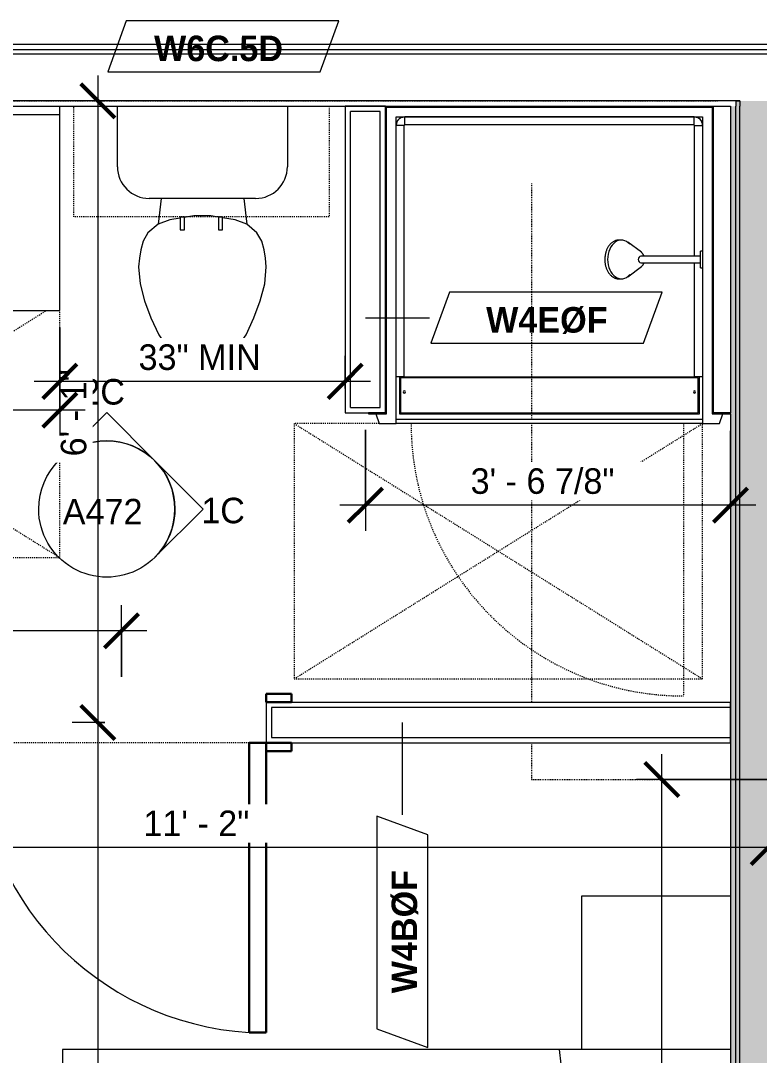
# Model space of a CAD drawing. Header units: inches. Extents: x -4010 to -1814, y 9846 to 12241.
# Drawn here: x -2601 to -2514.2, y 11529.2 to 11650.7 of the extents above; entities that cross this region are included whole.
import ezdxf

# ---------------------------------------------------------------- set-up
doc = ezdxf.new("R2010")
doc.units = ezdxf.units.IN
doc.header["$MEASUREMENT"] = 0
doc.linetypes.add('Dash', pattern=[0.25, 0.125, -0.125])
doc.linetypes.add('Dash 3_32_', pattern=[0.1875, 0.09375, -0.09375])
for name, color, linetype, lineweight in [('0-1', 7, 'Continuous', 5), ('A-ANNO-DIMS', 211, 'Continuous', 9), ('A-ANNO-DIMS-32', 211, 'Continuous', 9), ('A-DETL-1', 90, 'Dash 3_32_', 18), ('A-DOOR-3', 31, 'Continuous', 9), ('A-DOOR-4', 31, 'Continuous', 30), ('A-DOOR-FRAM-3', 31, 'Continuous', 30), ('A-GENM', 5, 'Continuous', 9), ('A-GENM-HDLN', 13, 'Dash', 9), ('A-WALL', 113, 'Continuous', 18), ('A-WALL-2', 250, 'Continuous', 18), ('A-WALL-3', 113, 'Continuous', 9), ('A-WALL-IDEN', 211, 'Continuous', 9), ('G-ANNO-SYMB-3', 111, 'Continuous', 9), ('I-FURN', 30, 'Continuous', 9), ('I-FURN-HDLN', 30, 'Dash', 9), ('I-WALL-1', 21, 'Continuous', 18), ('I-WALL-2', 241, 'Continuous', 5), ('I-WALL-3', 7, 'Continuous', 9), ('I-WALL-4', 2, 'Continuous', 9), ('P-SANR-FIXT', 6, 'Continuous', 9), ('P-SANR-FIXT-HDLN', 131, 'Dash', 9), ('Q-CASE', 31, 'Continuous', 9), ('Q-CASE-1', 31, 'Dash', 9)]:
    doc.layers.add(name, color=color, linetype=linetype, lineweight=lineweight)
doc.styles.add('Century Gothic', font='ufonts.com_century-gothic.ttf', dxfattribs={"height": 3})
doc.styles.add('Century Gothic_B_1', font='GOTHICB.TTF', dxfattribs={"height": 3})
doc.dimstyles.new('OD_1__HACK_2', dxfattribs={"dimscale": 12, "dimtxt": 3.132505, "dimasz": 0.333333, "dimexe": 0.25, "dimexo": 0.166667, "dimgap": 0.041667, "dimtad": 1, "dimdec": 4, "dimrnd": 0.0625, "dimzin": 3, "dimdsep": 46, "dimlunit": 4, "dimtxsty": 'Century Gothic', "dimblk1": 'OBLIQUE', "dimblk2": 'OBLIQUE', "dimsah": 1, "dimcen": 0.09, "dimdle": 0.25, "dimazin": 0, "dimtfac": 1, "dimtdec": 4, "dimtix": 1, "dimtmove": 0, "dimatfit": 3, "dimfxl": 1, "dimtvp": 1, "dimtfill": 1, "dimfrac": 2, "dimtolj": 1, "dimtzin": 0, "dimarcsym": 2})
doc.dimstyles.new('OD_1__HACK_2_1', dxfattribs={"dimscale": 12, "dimtxt": 3.132505, "dimasz": 0.333333, "dimexe": 0.25, "dimexo": 0.166667, "dimgap": 0.041667, "dimtad": 1, "dimdec": 4, "dimrnd": 0.0625, "dimzin": 3, "dimdsep": 46, "dimlunit": 4, "dimtxsty": 'Century Gothic', "dimblk1": 'OBLIQUE', "dimblk2": 'OBLIQUE', "dimsah": 1, "dimcen": 0.09, "dimdle": 0.25, "dimazin": 0, "dimtfac": 1, "dimtdec": 4, "dimtix": 1, "dimtmove": 0, "dimatfit": 3, "dimfxl": 1, "dimtvp": 1, "dimtfill": 1, "dimfrac": 2, "dimtolj": 1, "dimtzin": 0, "dimarcsym": 2})

# ---------------------------------------------------------------- blocks, each defined once
blk = doc.blocks.new('CTR - 1st Phase - Common Walls_rvt-1-UNIT PLANS - 2ND _ 3RD FLOOR')
at = {"layer": 'I-WALL-1'}
blk.add_hatch(color=256, dxfattribs=at).paths.add_polyline_path([(-2516.94, 11255.64), (-2516.94, 11640.61), (-2517.56, 11640.61), (-2517.56, 11255.64)], flags=0)
at = {"layer": 'I-WALL-2'}
for points in [[(-2516.94, 11255.64), (-2516.44, 11255.64), (-2516.44, 11641.24), (-2516.94, 11641.24), (-2516.94, 11268)], [(-2510.94, 11255.64), (-2510.94, 11641.24), (-2516.44, 11641.24), (-2516.44, 11255.64)]]:
    blk.add_hatch(color=256, dxfattribs=at).paths.add_polyline_path(points, flags=0)
at = {"layer": 'A-WALL-2'}
for p, q in [((-2510.43, 11647.24), (-2644.75, 11647.24)), ((-2509.93, 11646.74), (-2644.75, 11646.74)), ((-2516.94, 11641.24), (-2644.75, 11641.24)), ((-2516.44, 11641.24), (-2516.94, 11641.24)), ((-2516.94, 11641.24), (-2516.44, 11641.24)), ((-2516.94, 11641.24), (-2516.94, 11640.61)), ((-2516.44, 11641.24), (-2516.44, 11640.61)), ((-2516.94, 11255.64), (-2516.94, 11640.61)), ((-2516.44, 11255.64), (-2516.44, 11640.61))]:
    blk.add_line(p, q, dxfattribs=at)
at = {"layer": 'I-WALL-3'}
for p, q in [((-2511.06, 11647.86), (-2644.75, 11647.86)), ((-2596.37, 11640.61), (-2558.09, 11640.61)), ((-2519.59, 11640.61), (-2517.56, 11640.61)), ((-2517.56, 11640.61), (-2517.56, 11604.62)), ((-2517.56, 11604.49), (-2517.56, 11255.64))]:
    blk.add_line(p, q, dxfattribs=at)
blk = doc.blocks.new('SWING - SINGLE - FLUSH - 2-10 x 6-8 - PRIVACY-3199405-UNIT PLANS - 2ND _ 3RD FLOOR')
at = {"layer": 'A-DOOR-3'}
blk.add_arc((17, -2.37), 34.07, 180, 266.6343, dxfattribs=at)
at = {"layer": 'A-DOOR-4'}
for p, q in [((15, -2.37), (15, -36.38)), ((17, -2.37), (15, -2.37)), ((17, -2.37), (17, -36.38)), ((17, -36.38), (15, -36.38))]:
    blk.add_line(p, q, dxfattribs=at)
at = {"layer": 'A-DOOR-FRAM-3'}
for p, q in [((-20, 2.38), (-20, 3.38)), ((-20, 3.38), (-17, 3.38)), ((-17, 3.38), (-17, 2.38)), ((17, 2.38), (17, 3.38)), ((17, 3.38), (20, 3.38)), ((20, 3.38), (20, 2.38)), ((-17, 2.38), (-20, 2.38)), ((20, 2.38), (17, 2.38)), ((-20, -2.37), (-17, -2.37)), ((-20, -3.37), (-20, -2.37)), ((-17, -2.37), (-17, -3.37)), ((17, -2.37), (20, -2.37)), ((17, -3.37), (17, -2.37)), ((20, -2.37), (20, -3.37)), ((-17, -3.37), (-20, -3.37)), ((20, -3.37), (17, -3.37))]:
    blk.add_line(p, q, dxfattribs=at)
blk = doc.blocks.new('Bed-Standard - Queen 60_ x 79_-1242961-UNIT PLANS - 2ND _ 3RD FLOOR')
at = {"layer": 'I-FURN'}
for p, q in [((-19.31, 37.2), (-19.31, -41.3)), ((40.69, -41.3), (40.69, 37.2)), ((-16.31, 35.7), (-16.31, 23.7)), ((-16.31, 35.7), (37.69, 35.7)), ((37.69, 35.7), (37.69, 23.7)), ((40.69, 23.7), (-19.31, 17.13)), ((-16.31, 23.7), (37.69, 23.7)), ((-19.31, -41.3), (40.69, -41.3))]:
    blk.add_line(p, q, dxfattribs=at)
at = {"layer": 'I-FURN-HDLN'}
for p, q in [((58.69, -77.3), (58.69, 37.2)), ((64.69, -68.86), (64.69, 13.39)), ((-55.31, -17.36), (-55.31, -51.36)), ((64.69, -77.3), (64.69, -75.61)), ((-55.31, -77.3), (-7.94, -77.3)), ((-5.44, -77.3), (55.06, -77.3)), ((57.56, -77.3), (58.94, -77.3)), ((63.69, -77.3), (64.69, -77.3))]:
    blk.add_line(p, q, dxfattribs=at)
blk = doc.blocks.new('Toilet-Domestic-3D - Toilet-Domestic-3D-V45-UNIT PLANS - 2ND _ 3RD FLOOR')
at = {"layer": 'P-SANR-FIXT'}
for p, q in [((-9.98, 11.75), (-9.98, 18.85)), ((9.98, 18.85), (9.98, 11.75)), ((6.25, 8.02), (-6.25, 8.02)), ((-4.86, 8.02), (-5.21, 5)), ((4.86, 8.02), (5.21, 5)), ((-5.21, 5), (-6.4, 4)), ((-3.84, 5.5), (-5.21, 5)), ((-2.61, 5.72), (-3.84, 5.5)), ((-1, 6), (-2.13, 5.8)), ((1, 6), (-1, 6)), ((1.89, 5.84), (1, 6)), ((3.84, 5.5), (2.37, 5.76)), ((5.21, 5), (3.84, 5.5)), ((6.4, 4), (5.21, 5)), ((-6.4, 4), (-6.97, 3)), ((6.97, 3), (6.4, 4)), ((-6.97, 3), (-7.24, 2)), ((7.24, 2), (6.97, 3)), ((-7.24, 2), (-7.41, 1)), ((7.41, 1), (7.24, 2)), ((-7.41, 1), (-7.5, 0)), ((-7.5, 0), (-7.33, -1.99)), ((7.33, -1.99), (7.5, 0)), ((7.5, 0), (7.41, 1)), ((-7.33, -1.99), (-6.79, -4)), ((6.79, -4), (7.33, -1.99)), ((-6.79, -4), (-6.06, -6)), ((6.06, -6), (6.79, -4)), ((-6.06, -6), (-5.13, -8)), ((5.13, -8), (6.06, -6)), ((-5.13, -8), (-3.74, -10)), ((3.74, -10), (5.13, -8)), ((-3.74, -10), (-2.74, -11)), ((2.74, -11), (3.74, -10)), ((-2.74, -11), (-1.87, -11.5)), ((-1.87, -11.5), (-0.5, -12)), ((-0.5, -12), (0.5, -12)), ((0.5, -12), (1.87, -11.5)), ((1.87, -11.5), (2.74, -11))]:
    blk.add_line(p, q, dxfattribs=at)
for centre, start, end in [((-6.25, 11.75), 180, 270), ((6.25, 11.75), 270, 360)]:
    blk.add_arc(centre, 3.73, start, end, dxfattribs=at)
blk = doc.blocks.new('Bath Vanity - Bath Vanity 48_-3150017-UNIT PLANS - 2ND _ 3RD FLOOR')
at = {"layer": 'Q-CASE'}
for p, q in [((24.74, 24), (-23.26, 24)), ((-23.26, 24), (-23.26, 1)), ((24.74, 1), (24.74, 24))]:
    blk.add_line(p, q, dxfattribs=at)
blk = doc.blocks.new('ADA Clearances - 30_x48_-3255449-UNIT PLANS - 2ND _ 3RD FLOOR')
at = {"layer": 'A-GENM-HDLN'}
for p, q in [((15, -24), (-15, 24)), ((-15, -24), (15, 24)), ((15, 24), (-15, 24)), ((15, -24), (15, 24)), ((-15, -14), (-15, -24)), ((-15, -24), (15, -24))]:
    blk.add_line(p, q, dxfattribs=at)
blk = doc.blocks.new('ADA Clearances - 30_x48_-V37-UNIT PLANS - 2ND _ 3RD FLOOR')
at = {"layer": 'A-GENM-HDLN'}
for p, q in [((-14, -22.41), (15, 24)), ((15, 24), (-14, 24)), ((15, -24), (15, 24)), ((15, -24), (-14, 22.41)), ((-14, -24), (-8, -24)), ((-5, -24), (15, -24))]:
    blk.add_line(p, q, dxfattribs=at)
blk = doc.blocks.new('BATHROOM MIRROR - BATHROOM MIRROR 48_-3123886-UNIT PLANS - 2ND _ 3RD FLOOR')
at = {"layer": 'Q-CASE'}
for p, q in [((-23.26, -23), (24.74, -23)), ((-23.26, -23), (-23.26, -24)), ((24.74, -24), (24.74, -23)), ((24.74, -24), (-23.26, -24))]:
    blk.add_line(p, q, dxfattribs=at)
blk = doc.blocks.new('300 Series Wall Hung Cabinet_326 - 30_-2909953-UNIT PLANS - 2ND _ 3RD FLOOR')
at = {"layer": 'Q-CASE'}
for p, q in [((-2.01, 14.69), (-2.5, 14.69)), ((-2.5, 14.69), (-2.5, 13.19)), ((-2.01, 13.19), (-2.01, 14.69)), ((2.49, 14.69), (2, 14.69)), ((2, 14.69), (2, 13.19)), ((2.49, 13.19), (2.49, 14.69)), ((-2.01, 13.19), (-2.5, 13.19)), ((2.49, 13.19), (2, 13.19))]:
    blk.add_line(p, q, dxfattribs=at)
at = {"layer": 'Q-CASE-1'}
for p, q in [((-15, 0.19), (-15, 13.19)), ((-15, 13.19), (15, 13.19)), ((15, 13.19), (15, 0.19)), ((15, 0.19), (-15, 0.19))]:
    blk.add_line(p, q, dxfattribs=at)
blk = doc.blocks.new('4LBS24238A75FTB_V2 - 4LBS24238A75FTB_V2-3746186-UNIT PLANS - 2ND _ 3RD FLOOR')
at = {"layer": 'P-SANR-FIXT'}
for p, q in [((0, -0.5), (38.5, -0.5)), ((0, -36.5), (0, -0.5)), ((0.12, -36.62), (0.12, -0.63)), ((0.12, -0.63), (38.38, -0.63)), ((38.38, -0.63), (38.38, -36.62)), ((38.5, -0.5), (38.5, -36.5)), ((1.25, -37.75), (1.25, -1.75)), ((1.25, -1.75), (37.25, -1.75)), ((1.42, -2.2), (1.4, -2.23)), ((1.58, -2.01), (1.51, -2.08)), ((1.73, -1.9), (1.7, -1.92)), ((2.01, -1.78), (1.93, -1.8)), ((2.25, -1.77), (2.25, -1.75)), ((36.25, -1.77), (2.25, -1.77)), ((36.25, -1.77), (36.25, -1.75)), ((36.57, -1.8), (36.49, -1.78)), ((36.8, -1.92), (36.77, -1.9)), ((36.99, -2.08), (36.92, -2.01)), ((37.1, -2.23), (37.08, -2.2)), ((37.25, -1.75), (37.25, -17.52)), ((1.3, -2.43), (1.28, -2.51)), ((2.2, -32.27), (2.2, -2.75)), ((36.25, -2.7), (2.25, -2.7)), ((36.3, -18.11), (36.3, -2.75)), ((37.22, -2.51), (37.2, -2.43)), ((36.3, -32.27), (36.3, -18.89)), ((37.25, -19.48), (37.25, -37.75)), ((1.62, -32.27), (1.62, -36.62)), ((36.75, -32.38), (1.75, -32.38)), ((1.75, -32.38), (1.75, -36.5)), ((2.2, -32.27), (36.3, -32.27)), ((36.75, -36.5), (36.75, -32.38)), ((36.88, -36.62), (36.88, -32.27)), ((0, -36.5), (-2.02, -36.5)), ((-2.02, -36.5), (-2.02, -36.62)), ((-2.02, -36.62), (0.12, -36.62)), ((-1.13, -36.62), (-0.75, -37.75)), ((1.25, -37.25), (37.25, -37.25)), ((1.25, -37.75), (1.25, -37.25)), ((1.62, -36.62), (36.88, -36.62)), ((1.75, -36.5), (36.75, -36.5)), ((37.25, -37.25), (37.25, -37.75)), ((38.38, -36.62), (40.52, -36.62)), ((40.52, -36.5), (38.5, -36.5)), ((39.25, -37.75), (39.63, -36.62)), ((40.52, -36.62), (40.52, -36.5)), ((-0.75, -37.75), (1.25, -37.75)), ((37.25, -37.75), (1.25, -37.75)), ((37.25, -37.75), (39.25, -37.75))]:
    blk.add_line(p, q, dxfattribs=at)
for centre, radius, start, end in [((2.25, -2.75), 1, 90, 180), ((36.25, -2.75), 1, 0, 90), ((2.2, -34.06), 0.125, 0, 180), ((36.3, -34.06), 0.125, 0, 180), ((2.2, -34.06), 0.125, 180, 0), ((36.3, -34.06), 0.125, 180, 0)]:
    blk.add_arc(centre, radius, start, end, dxfattribs=at)
for centre, start_param, end_param in [((2.2, -32.28), 1.570796, 3.141593), ((36.3, -32.28), 0, 1.570796)]:
    blk.add_ellipse(centre, major_axis=(0.95, 0), ratio=0.019505, start_param=start_param, end_param=end_param, dxfattribs=at)
for points, knots in [([(2.25, -1.77), (2.18, -1.77), (2.05, -1.78), (1.8, -1.86), (1.52, -2.04), (1.34, -2.32), (1.26, -2.57), (1.25, -2.7), (1.25, -2.77)], [0, 0, 0, 0, 0.125, 0.25, 0.5, 0.75, 0.875, 1, 1, 1, 1]), ([(1.38, -2.25), (1.41, -2.21), (1.47, -2.12), (1.54, -2.04), (1.59, -2)], [-0.6665731, -0.6665731, -0.6665731, -0.6665731, -0.5714286, -0.4611793, -0.4611793, -0.4611793, -0.4611793]), ([(1.75, -1.88), (1.77, -1.87), (1.86, -1.82), (2.03, -1.77), (2.17, -1.75), (2.25, -1.75)], [-0.3333068, -0.3333068, -0.3333068, -0.3333068, -0.2857143, -0.1428571, 0, 0, 0, 0]), ([(36.25, -1.75), (36.31, -1.75), (36.42, -1.76), (36.59, -1.8), (36.7, -1.85), (36.75, -1.88)], [-1, -1, -1, -1, -0.8928571, -0.7857143, -0.6666667, -0.6666667, -0.6666667, -0.6666667]), ([(37.25, -2.77), (37.25, -2.7), (37.24, -2.57), (37.16, -2.32), (36.98, -2.04), (36.7, -1.86), (36.45, -1.78), (36.32, -1.77), (36.25, -1.77)], [0, 0, 0, 0, 0.125, 0.25, 0.5, 0.75, 0.875, 1, 1, 1, 1]), ([(36.75, -1.88), (36.79, -1.91), (36.89, -1.97), (36.97, -2.05), (37.01, -2.1)], [-0.6665731, -0.6665731, -0.6665731, -0.6665731, -0.5714286, -0.4475924, -0.4475924, -0.4475924, -0.4475924]), ([(37.12, -2.25), (37.13, -2.27), (37.16, -2.33), (37.18, -2.38), (37.19, -2.42)], [-0.3333068, -0.3333068, -0.3333068, -0.3333068, -0.2857143, -0.2174647, -0.2174647, -0.2174647, -0.2174647]), ([(2.25, -2.7), (2.24, -2.7), (2.24, -2.7), (2.23, -2.7), (2.22, -2.71), (2.22, -2.71), (2.21, -2.72), (2.21, -2.73), (2.2, -2.74), (2.2, -2.74), (2.2, -2.75), (2.2, -2.75)], [-1, -1, -1, -1, -0.833333, -0.75, -0.666667, -0.583333, -0.416667, -0.333333, -0.208333, -0.083333, 0, 0, 0, 0]), ([(36.3, -2.75), (36.3, -2.74), (36.3, -2.74), (36.3, -2.73), (36.29, -2.72), (36.29, -2.72), (36.28, -2.71), (36.27, -2.71), (36.26, -2.7), (36.26, -2.7), (36.25, -2.7), (36.25, -2.7)], [-1, -1, -1, -1, -0.833333, -0.75, -0.666667, -0.583333, -0.416667, -0.333333, -0.208333, -0.083333, 0, 0, 0, 0])]:
    blk.add_open_spline(points, degree=3, knots=knots, dxfattribs=at)
for points in [[(1.35, -2.32), (1.36, -2.3), (1.37, -2.27), (1.38, -2.25)], [(1.63, -1.97), (1.67, -1.94), (1.71, -1.91), (1.75, -1.88)], [(2.25, -2.7), (2.25, -2.62), (2.25, -2.45), (2.25, -2.22), (2.25, -2.03), (2.25, -1.88), (2.25, -1.82), (2.25, -1.8)], [(36.25, -2.7), (36.25, -2.62), (36.25, -2.45), (36.25, -2.22), (36.25, -2.03), (36.25, -1.88), (36.25, -1.82), (36.25, -1.8)], [(37.04, -2.14), (37.07, -2.18), (37.09, -2.21), (37.12, -2.25)], [(1.25, -2.75), (1.25, -2.74), (1.25, -2.72), (1.25, -2.71)], [(2.2, -2.75), (2.12, -2.75), (1.95, -2.75), (1.72, -2.75), (1.52, -2.76), (1.37, -2.76), (1.27, -2.76), (1.25, -2.77), (1.25, -2.77)], [(36.3, -2.75), (36.38, -2.75), (36.55, -2.75), (36.78, -2.75), (36.98, -2.76), (37.13, -2.76), (37.23, -2.76), (37.25, -2.77), (37.25, -2.77)], [(37.25, -2.67), (37.25, -2.7), (37.25, -2.72), (37.25, -2.75)]]:
    blk.add_open_spline(points, degree=3, dxfattribs=at)
at = {"layer": 'P-SANR-FIXT-HDLN'}
blk.add_line((35, -37.75), (35, -69.75), dxfattribs=at)
blk.add_arc((35, -37.75), 32, 180, 270, dxfattribs=at)
blk = doc.blocks.new('Shower Head - Shower Head-3260035-UNIT PLANS - 2ND _ 3RD FLOOR')
at = {"layer": 'P-SANR-FIXT'}
for p, q in [((-2.28, 9.81), (-2.28, 9.54)), ((2.28, 9.54), (2.28, 9.81)), ((-2.02, 8.78), (-0.84, 7.19)), ((0.84, 7.19), (2.02, 8.78)), ((-0.39, 7.27), (-0.39, 6.01)), ((0.39, 6.01), (0.39, 7.27)), ((-0.98, 0.26), (-0.98, 0)), ((-0.98, 0.26), (0.98, 0.26)), ((0.98, 0), (-0.98, 0)), ((-0.39, 1), (-0.39, 0.26)), ((0.39, 0.26), (0.39, 1)), ((0.98, 0), (0.98, 0.26))]:
    blk.add_line(p, q, dxfattribs=at)
at = {"layer": 'P-SANR-FIXT', "flags": 128}
for points in [[(0, 11.49), (-0.09, 11.49), (-0.18, 11.48), (-0.27, 11.48), (-0.35, 11.47), (-0.44, 11.46), (-0.53, 11.44), (-0.62, 11.43), (-0.7, 11.41), (-0.79, 11.39), (-0.87, 11.36), (-0.95, 11.34), (-1.03, 11.31), (-1.11, 11.28), (-1.19, 11.25), (-1.26, 11.21), (-1.34, 11.17), (-1.41, 11.13), (-1.48, 11.09), (-1.55, 11.05), (-1.61, 11), (-1.68, 10.95), (-1.74, 10.9), (-1.8, 10.85), (-1.85, 10.8), (-1.9, 10.74), (-1.95, 10.69), (-2, 10.63), (-2.04, 10.57), (-2.08, 10.51), (-2.12, 10.44), (-2.15, 10.38), (-2.18, 10.31), (-2.21, 10.25), (-2.23, 10.18), (-2.25, 10.11), (-2.26, 10.04), (-2.27, 9.97), (-2.28, 9.9), (-2.28, 9.83), (-2.28, 9.81)], [(2.28, 9.81), (2.28, 9.88), (2.28, 9.95), (2.27, 10.02), (2.25, 10.09), (2.24, 10.16), (2.21, 10.23), (2.19, 10.3), (2.16, 10.36), (2.13, 10.43), (2.09, 10.49), (2.05, 10.55), (2.01, 10.61), (1.97, 10.67), (1.92, 10.73), (1.86, 10.79), (1.81, 10.84), (1.75, 10.89), (1.69, 10.94), (1.63, 10.99), (1.57, 11.04), (1.5, 11.08), (1.43, 11.12), (1.36, 11.16), (1.28, 11.2), (1.21, 11.24), (1.13, 11.27), (1.05, 11.3), (0.97, 11.33), (0.89, 11.36), (0.81, 11.38), (0.72, 11.4), (0.64, 11.42), (0.55, 11.44), (0.47, 11.45), (0.38, 11.46), (0.29, 11.47), (0.2, 11.48), (0.11, 11.49), (0.02, 11.49), (0, 11.49)], [(-0.84, 7.19), (-0.81, 7.16), (-0.79, 7.13), (-0.76, 7.1), (-0.73, 7.08), (-0.7, 7.05), (-0.68, 7.03), (-0.65, 7.01), (-0.62, 6.98), (-0.59, 6.97), (-0.56, 6.95), (-0.53, 6.93), (-0.49, 6.91), (-0.46, 6.9), (-0.43, 6.89), (-0.4, 6.87)], [(0.39, 6.87), (0.43, 6.88), (0.46, 6.9), (0.49, 6.91), (0.52, 6.93), (0.55, 6.94), (0.58, 6.96), (0.61, 6.98), (0.64, 7), (0.67, 7.03), (0.7, 7.05), (0.73, 7.07), (0.76, 7.1), (0.78, 7.13), (0.81, 7.16), (0.83, 7.19), (0.84, 7.19)], [(-0.39, 6.01), (-0.39, 5.81), (-0.39, 5.6), (-0.39, 5.38), (-0.39, 5.15), (-0.39, 4.92), (-0.39, 4.68), (-0.39, 4.43), (-0.39, 4.18), (-0.39, 3.93), (-0.39, 3.67), (-0.39, 3.4), (-0.39, 3.13), (-0.39, 2.86), (-0.39, 2.59), (-0.39, 2.31), (-0.39, 2.03), (-0.39, 1.75), (-0.39, 1.46), (-0.39, 1.18), (-0.39, 1)], [(0.39, 1), (0.39, 1.29), (0.39, 1.57), (0.39, 1.85), (0.39, 2.13), (0.39, 2.41), (0.39, 2.69), (0.39, 2.96), (0.39, 3.23), (0.39, 3.5), (0.39, 3.76), (0.39, 4.02), (0.39, 4.27), (0.39, 4.52), (0.39, 4.77), (0.39, 5), (0.39, 5.23), (0.39, 5.46), (0.39, 5.67), (0.39, 5.88), (0.39, 6.01)]]:
    blk.add_lwpolyline(points, dxfattribs=at)
at = {"layer": 'P-SANR-FIXT'}
for centre, major_axis, start_param, end_param in [((0, 9.54), (-2.28, 0), 4.712389, 6.956384), ((0, 9.54), (2.28, 0), 5.609987, 7.853982), ((0, 7.27), (-0.394, 0), 4.712389, 6.283185), ((0, 7.27), (-0.394, 0), 3.141593, 4.712389)]:
    blk.add_ellipse(centre, major_axis=major_axis, ratio=0.707107, start_param=start_param, end_param=end_param, dxfattribs=at)
blk = doc.blocks.new('Table-Night Stand - 18_ x 18_ x 24_-V39-UNIT PLANS - 2ND _ 3RD FLOOR')
at = {"layer": 'I-FURN'}
for p, q in [((0.15, 17.5), (0.15, 0)), ((0.15, 0), (18.15, 0))]:
    blk.add_line(p, q, dxfattribs=at)
blk = doc.blocks.new('Elevation - Filled Arrow-152140-UNIT PLANS - 2ND _ 3RD FLOOR')
at = {"layer": 'G-ANNO-SYMB-3'}
for start, end in [(360, 180), (180, 360)]:
    blk.add_arc((0, 0), 0.25, start, end, dxfattribs=at)
blk = doc.blocks.new('Elevation - Filled Arrow-151867-UNIT PLANS - 2ND _ 3RD FLOOR')
at = {"layer": 'G-ANNO-SYMB-3'}
for p, q in [((0, 0.3536), (-0.1768, 0.1768)), ((0.1768, 0.1768), (0, 0.3536))]:
    blk.add_line(p, q, dxfattribs=at)
blk.add_arc((0, 0), 0.25, 45, 135, dxfattribs=at)
blk = doc.blocks.new('DIMBLOCK168-UNIT PLANS - 2ND _ 3RD FLOOR')
at = {"layer": 'A-ANNO-DIMS-32', "lineweight": 50}
for p, q in [((-2591.91, 11641.24), (-2593.91, 11643.24)), ((-2591.91, 11641.24), (-2589.91, 11639.24)), ((-2591.91, 11568.24), (-2593.91, 11570.24)), ((-2591.91, 11568.24), (-2589.91, 11566.24))]:
    blk.add_line(p, q, dxfattribs=at)
at = {"layer": 'A-ANNO-DIMS-32'}
for p, q in [((-2591.91, 11644.24), (-2591.91, 11568.24)), ((-2591.08, 11641.24), (-2594.91, 11641.24)), ((-2591.91, 11641.24), (-2591.08, 11641.24)), ((-2591.08, 11568.24), (-2594.91, 11568.24)), ((-2591.91, 11568.24), (-2591.08, 11568.24))]:
    blk.add_line(p, q, dxfattribs=at)
at = {"layer": 'A-ANNO-DIMS-32', "color": 0, "insert": (-2596.25, 11599.5), "char_height": 3, "width": 12.5897, "attachment_point": 1, "rotation": 90, "line_spacing_factor": 0.984502, "style": 'Century Gothic', "bg_fill": 3, "box_fill_scale": 1.25, "bg_fill_color": 256, "bg_fill_true_color": 13158600, "bg_fill_transparency": 0}
blk.add_mtext('6\' - 1"', dxfattribs=at)
blk = doc.blocks.new('_Oblique')
at = {"color": 0, "linetype": 'ByBlock', "lineweight": -2}
blk.add_line((-0.5, -0.5), (0.5, 0.5), dxfattribs=at)
blk = doc.blocks.new('DIMBLOCK169-UNIT PLANS - 2ND _ 3RD FLOOR')
at = {"layer": 'A-ANNO-DIMS-32', "lineweight": 50}
for p, q in [((-2591.91, 11568.24), (-2593.91, 11570.24)), ((-2591.91, 11568.24), (-2589.91, 11566.24)), ((-2591.91, 11449.24), (-2593.91, 11451.24)), ((-2591.91, 11449.24), (-2589.91, 11447.24))]:
    blk.add_line(p, q, dxfattribs=at)
at = {"layer": 'A-ANNO-DIMS-32'}
for p, q in [((-2591.08, 11568.24), (-2594.91, 11568.24)), ((-2591.91, 11568.24), (-2591.91, 11449.24)), ((-2591.91, 11568.24), (-2591.08, 11568.24)), ((-2591.08, 11449.24), (-2594.91, 11449.24)), ((-2591.91, 11449.24), (-2591.08, 11449.24))]:
    blk.add_line(p, q, dxfattribs=at)
at = {"layer": 'A-ANNO-DIMS-32', "color": 0, "insert": (-2596.25, 11502.33), "char_height": 3, "width": 15.394, "attachment_point": 1, "rotation": 90, "line_spacing_factor": 0.984502, "style": 'Century Gothic', "bg_fill": 3, "box_fill_scale": 1.25, "bg_fill_color": 256, "bg_fill_true_color": 13158600, "bg_fill_transparency": 0}
blk.add_mtext('9\' - 11"', dxfattribs=at)
blk = doc.blocks.new('DIMBLOCK174-UNIT PLANS - 2ND _ 3RD FLOOR')
at = {"layer": 'A-ANNO-DIMS-32'}
for p, q in [((-2647.12, 11552.74), (-2647.12, 11556.56)), ((-2513.12, 11552.74), (-2513.12, 11556.56)), ((-2510.12, 11553.56), (-2647.12, 11553.56)), ((-2647.12, 11553.56), (-2647.12, 11552.74)), ((-2513.12, 11553.56), (-2513.12, 11552.74))]:
    blk.add_line(p, q, dxfattribs=at)
at = {"layer": 'A-ANNO-DIMS-32', "lineweight": 50}
for p, q in [((-2647.12, 11553.56), (-2645.12, 11555.56)), ((-2513.12, 11553.56), (-2511.12, 11555.56)), ((-2647.12, 11553.56), (-2649.12, 11551.56)), ((-2513.12, 11553.56), (-2515.12, 11551.56))]:
    blk.add_line(p, q, dxfattribs=at)
at = {"layer": 'A-ANNO-DIMS-32', "color": 0, "insert": (-2586.54, 11557.91), "char_height": 3, "width": 15.394, "attachment_point": 1, "line_spacing_factor": 0.984502, "style": 'Century Gothic', "bg_fill": 3, "box_fill_scale": 1.25, "bg_fill_color": 256, "bg_fill_true_color": 13158600, "bg_fill_transparency": 0}
blk.add_mtext('11\' - 2"', dxfattribs=at)
blk = doc.blocks.new('DIMBLOCK176-UNIT PLANS - 2ND _ 3RD FLOOR')
at = {"layer": 'A-ANNO-DIMS-32'}
for p, q in [((-2647.12, 11578.2), (-2647.12, 11582.03)), ((-2589.12, 11573.62), (-2589.12, 11582.03)), ((-2586.12, 11579.03), (-2650.12, 11579.03)), ((-2647.12, 11579.03), (-2647.12, 11578.2)), ((-2589.12, 11579.03), (-2589.12, 11573.62))]:
    blk.add_line(p, q, dxfattribs=at)
at = {"layer": 'A-ANNO-DIMS-32', "lineweight": 50}
for p, q in [((-2647.12, 11579.03), (-2645.12, 11581.03)), ((-2589.12, 11579.03), (-2587.12, 11581.03)), ((-2647.12, 11579.03), (-2649.12, 11577.03)), ((-2589.12, 11579.03), (-2591.12, 11577.03))]:
    blk.add_line(p, q, dxfattribs=at)
at = {"layer": 'A-ANNO-DIMS-32', "color": 0, "insert": (-2624.54, 11583.37), "char_height": 3, "width": 15.394, "attachment_point": 1, "line_spacing_factor": 0.984502, "style": 'Century Gothic', "bg_fill": 3, "box_fill_scale": 1.25, "bg_fill_color": 256, "bg_fill_true_color": 13158600, "bg_fill_transparency": 0}
blk.add_mtext('4\' - 10"', dxfattribs=at)
blk = doc.blocks.new('DIMBLOCK214-UNIT PLANS - 2ND _ 3RD FLOOR')
at = {"layer": 'A-ANNO-DIMS-32'}
for p, q in [((-2644.37, 11614.62), (-2644.37, 11601.94)), ((-2644.37, 11604.94), (-2644.37, 11614.62)), ((-2596.37, 11614.62), (-2596.37, 11601.94)), ((-2596.37, 11604.94), (-2596.37, 11614.62)), ((-2593.37, 11604.94), (-2647.37, 11604.94))]:
    blk.add_line(p, q, dxfattribs=at)
at = {"layer": 'A-ANNO-DIMS-32', "lineweight": 50}
for p, q in [((-2644.37, 11604.94), (-2642.37, 11606.94)), ((-2596.37, 11604.94), (-2594.37, 11606.94)), ((-2644.37, 11604.94), (-2646.37, 11602.94)), ((-2596.37, 11604.94), (-2598.37, 11602.94))]:
    blk.add_line(p, q, dxfattribs=at)
at = {"layer": 'A-ANNO-DIMS-32', "color": 0, "insert": (-2625.62, 11609.29), "char_height": 3, "width": 12.5897, "attachment_point": 1, "line_spacing_factor": 0.984502, "style": 'Century Gothic', "bg_fill": 3, "box_fill_scale": 1.25, "bg_fill_color": 256, "bg_fill_true_color": 13158600, "bg_fill_transparency": 0}
blk.add_mtext('4\' - 0"', dxfattribs=at)
blk = doc.blocks.new('DIMBLOCK228-UNIT PLANS - 2ND _ 3RD FLOOR')
at = {"layer": 'A-ANNO-DIMS-32'}
for p, q in [((-2525.61, 11414.55), (-2525.61, 11564.55)), ((-2510.69, 11561.55), (-2528.61, 11561.55)), ((-2525.61, 11561.55), (-2510.69, 11561.55)), ((-2510.69, 11417.55), (-2528.61, 11417.55)), ((-2525.61, 11417.55), (-2510.69, 11417.55))]:
    blk.add_line(p, q, dxfattribs=at)
at = {"layer": 'A-ANNO-DIMS-32', "lineweight": 50}
for p, q in [((-2525.61, 11561.55), (-2527.61, 11563.55)), ((-2525.61, 11561.55), (-2523.61, 11559.55)), ((-2525.61, 11417.55), (-2527.61, 11419.55)), ((-2525.61, 11417.55), (-2523.61, 11415.55))]:
    blk.add_line(p, q, dxfattribs=at)
at = {"layer": 'A-ANNO-DIMS-32', "color": 0, "insert": (-2529.95, 11483.14), "char_height": 3, "width": 15.394, "attachment_point": 1, "rotation": 90, "line_spacing_factor": 0.984502, "style": 'Century Gothic', "bg_fill": 3, "box_fill_scale": 1.25, "bg_fill_color": 256, "bg_fill_true_color": 13158600, "bg_fill_transparency": 0}
blk.add_mtext('12\' - 0"', dxfattribs=at)
blk = doc.blocks.new('DIMBLOCK375-UNIT PLANS - 2ND _ 3RD FLOOR')
at = {"layer": 'A-ANNO-DIMS-32'}
for p, q in [((-2596.37, 11614.61), (-2596.37, 11605.31)), ((-2596.37, 11608.31), (-2596.37, 11614.61)), ((-2562.84, 11607.48), (-2562.84, 11611.31)), ((-2559.84, 11608.31), (-2599.37, 11608.31)), ((-2562.84, 11608.31), (-2562.84, 11607.48))]:
    blk.add_line(p, q, dxfattribs=at)
at = {"layer": 'A-ANNO-DIMS-32', "lineweight": 50}
for p, q in [((-2596.37, 11608.31), (-2594.37, 11610.31)), ((-2562.84, 11608.31), (-2560.84, 11610.31)), ((-2596.37, 11608.31), (-2598.37, 11606.31)), ((-2562.84, 11608.31), (-2564.84, 11606.31))]:
    blk.add_line(p, q, dxfattribs=at)
at = {"layer": 'A-ANNO-DIMS-32', "color": 0, "insert": (-2587.11, 11612.65), "char_height": 3, "width": 18.0194, "attachment_point": 1, "line_spacing_factor": 0.984502, "style": 'Century Gothic', "bg_fill": 3, "box_fill_scale": 1.25, "bg_fill_color": 256, "bg_fill_true_color": 13158600, "bg_fill_transparency": 0}
blk.add_mtext('33" MIN', dxfattribs=at)
blk = doc.blocks.new('DIMBLOCK395-UNIT PLANS - 2ND _ 3RD FLOOR')
at = {"layer": 'A-ANNO-DIMS-32'}
for p, q in [((-2560.46, 11602.62), (-2560.46, 11590.76)), ((-2560.46, 11593.76), (-2560.46, 11602.62)), ((-2517.56, 11602.49), (-2517.56, 11590.76)), ((-2517.56, 11593.76), (-2517.56, 11602.49)), ((-2514.56, 11593.76), (-2563.46, 11593.76))]:
    blk.add_line(p, q, dxfattribs=at)
at = {"layer": 'A-ANNO-DIMS-32', "lineweight": 50}
for p, q in [((-2560.46, 11593.76), (-2558.46, 11595.76)), ((-2517.56, 11593.76), (-2515.56, 11595.76)), ((-2560.46, 11593.76), (-2562.46, 11591.76)), ((-2517.56, 11593.76), (-2519.56, 11591.76))]:
    blk.add_line(p, q, dxfattribs=at)
at = {"layer": 'A-ANNO-DIMS-32', "color": 0, "insert": (-2548.09, 11598.1), "char_height": 3, "width": 21.7784, "attachment_point": 1, "line_spacing_factor": 0.984502, "style": 'Century Gothic', "bg_fill": 3, "box_fill_scale": 1.25, "bg_fill_color": 256, "bg_fill_true_color": 13158600, "bg_fill_transparency": 0}
blk.add_mtext('3\' - 6 7/8"', dxfattribs=at)
blk = doc.blocks.new('Wall Tag - Arch Wall-3956453-UNIT PLANS - 2ND _ 3RD FLOOR')
at = {"layer": 'A-WALL-IDEN'}
for p, q in [((-0.3561, 0.0937), (-0.4244, -0.0937)), ((0.4244, 0.0937), (-0.3561, 0.0937)), ((0.3561, -0.0937), (0.4244, 0.0937)), ((-0.4244, -0.0937), (0.3561, -0.0937))]:
    blk.add_line(p, q, dxfattribs=at)

msp = doc.modelspace()

# ---------------------------------------------------------------- linework, layer by layer
at = {"layer": 'A-DETL-1'}
for p, q in [((-2646.76194, 11641.24399), (-2519.08929, 11641.24399)), ((-2540.93624, 11631.5519), (-2540.93624, 11603.86899)), ((-2540.93624, 11603.36899), (-2540.93624, 11570.61899)), ((-2554.38554, 11570.61899), (-2560.38554, 11570.61899)), ((-2540.93624, 11565.86899), (-2540.93624, 11561.5519)), ((-2540.93624, 11561.5519), (-2517.56124, 11561.5519))]:
    msp.add_line(p, q, dxfattribs=at)
at = {"layer": 'A-WALL'}
for p, q in [((-2562.21015, 11605.24399), (-2562.21015, 11639.99399)), ((-2558.71015, 11639.99399), (-2562.21015, 11639.99399)), ((-2558.71015, 11605.24399), (-2558.71015, 11639.99399)), ((-2562.21015, 11605.24399), (-2558.71015, 11605.24399)), ((-2571.49874, 11569.99399), (-2571.49874, 11566.49399)), ((-2517.56124, 11569.99399), (-2571.49874, 11569.99399)), ((-2571.49874, 11566.49399), (-2517.56124, 11566.49399))]:
    msp.add_line(p, q, dxfattribs=at)
at = {"layer": 'A-WALL-3'}
for p, q in [((-2517.56124, 11570.61899), (-2572.12374, 11570.61899)), ((-2572.12374, 11570.61899), (-2572.12374, 11565.86899)), ((-2517.56124, 11565.86899), (-2517.56124, 11570.61899)), ((-2572.12374, 11565.86899), (-2517.56124, 11565.86899))]:
    msp.add_line(p, q, dxfattribs=at)
at = {"layer": 'I-WALL-4'}
for p, q in [((-2562.83515, 11640.61899), (-2562.83515, 11604.61899)), ((-2558.08515, 11640.61899), (-2562.83515, 11640.61899)), ((-2562.83515, 11604.61899), (-2560.10906, 11604.61899))]:
    msp.add_line(p, q, dxfattribs=at)

# ---------------------------------------------------------------- block references
at = {"layer": '0-1'}
msp.add_blockref('CTR - 1st Phase - Common Walls_rvt-1-UNIT PLANS - 2ND _ 3RD FLOOR', (0, 0), dxfattribs=at)
at = {"layer": 'A-DOOR-3'}
msp.add_blockref('SWING - SINGLE - FLUSH - 2-10 x 6-8 - PRIVACY-3199405-UNIT PLANS - 2ND _ 3RD FLOOR', (-2589.12374, 11568.24399), dxfattribs=at)
at = {"layer": 'A-GENM'}
for name, p, rotation in [('ADA Clearances - 30_x48_-V37-UNIT PLANS - 2ND _ 3RD FLOOR', (-2620.37374, 11602.6144), 269.9999999999426), ('ADA Clearances - 30_x48_-3255449-UNIT PLANS - 2ND _ 3RD FLOOR', (-2544.83515, 11588.36899), 270.000000000121)]:
    msp.add_blockref(name, p, dxfattribs=dict(at, rotation=rotation))
at = {"layer": 'A-WALL-IDEN', "xscale": 31.99999999999999, "yscale": 31.99999999999999, "zscale": 31.99999999999999}
msp.add_blockref('Wall Tag - Arch Wall-3956453-UNIT PLANS - 2ND _ 3RD FLOOR', (-2539.17089, 11615.78524), dxfattribs=at)
at = {"layer": 'G-ANNO-SYMB-3', "xscale": 31.99999999999999, "yscale": 31.99999999999999, "zscale": 31.99999999999999}
msp.add_blockref('Elevation - Filled Arrow-151867-UNIT PLANS - 2ND _ 3RD FLOOR', (-2590.84105, 11593.31766), dxfattribs=at)
at = {"layer": 'G-ANNO-SYMB-3', "extrusion": (0, 0, -1), "xscale": 31.99999999999999, "yscale": 31.99999999999999, "zscale": 31.99999999999999, "rotation": 180}
msp.add_blockref('Elevation - Filled Arrow-152140-UNIT PLANS - 2ND _ 3RD FLOOR', (2590.84105, 11593.31766), dxfattribs=at)
at = {"layer": 'G-ANNO-SYMB-3', "xscale": 31.99999999999999, "yscale": 31.99999999999999, "zscale": 31.99999999999999, "rotation": 270.0000000000033}
msp.add_blockref('Elevation - Filled Arrow-151867-UNIT PLANS - 2ND _ 3RD FLOOR', (-2590.84105, 11593.31766), dxfattribs=at)
at = {"layer": 'I-FURN', "rotation": 270.0000000000284}
for name, p in [('Bed-Standard - Queen 60_ x 79_-1242961-UNIT PLANS - 2ND _ 3RD FLOOR', (-2554.76474, 11510.55751)), ('Table-Night Stand - 18_ x 18_ x 24_-V39-UNIT PLANS - 2ND _ 3RD FLOOR', (-2535.05982, 11548.01598))]:
    msp.add_blockref(name, p, dxfattribs=at)
at = {"layer": 'P-SANR-FIXT'}
for name, p in [('Toilet-Domestic-3D - Toilet-Domestic-3D-V45-UNIT PLANS - 2ND _ 3RD FLOOR', (-2579.60444, 11621.76317)), ('4LBS24238A75FTB_V2 - 4LBS24238A75FTB_V2-3746186-UNIT PLANS - 2ND _ 3RD FLOOR', (-2558.08515, 11641.11899))]:
    msp.add_blockref(name, p, dxfattribs=at)
at = {"layer": 'P-SANR-FIXT', "rotation": 89.9999999999192}
msp.add_blockref('Shower Head - Shower Head-3260035-UNIT PLANS - 2ND _ 3RD FLOOR', (-2520.83515, 11622.61899), dxfattribs=at)
at = {"layer": 'Q-CASE', "rotation": 180}
for name, p in [('BATHROOM MIRROR - BATHROOM MIRROR 48_-3123886-UNIT PLANS - 2ND _ 3RD FLOOR', (-2619.63603, 11616.6144)), ('Bath Vanity - Bath Vanity 48_-3150017-UNIT PLANS - 2ND _ 3RD FLOOR', (-2619.63603, 11640.61899)), ('300 Series Wall Hung Cabinet_326 - 30_-2909953-UNIT PLANS - 2ND _ 3RD FLOOR', (-2579.72944, 11640.8019))]:
    msp.add_blockref(name, p, dxfattribs=at)

# ---------------------------------------------------------------- texts
at = {"layer": 'A-WALL-IDEN', "char_height": 3, "attachment_point": 1, "style": 'Century Gothic_B_1'}
for s, insert, width in [('W6C.5D', (-2585.2922, 11648.90495), 19.594), ('W4EØF', (-2546.26712, 11617.03277), 17.069)]:
    msp.add_mtext(s, dxfattribs=dict(at, insert=insert, width=width))
at = {"layer": 'G-ANNO-SYMB-3', "char_height": 3, "attachment_point": 1, "style": 'Century Gothic'}
for s, insert, width in [('2C', (-2593.83492, 11608.58301), 6.969), ('A472', (-2596.01699, 11594.50992), 12.221), ('1C', (-2579.74158, 11594.64434), 6.969)]:
    msp.add_mtext(s, dxfattribs=dict(at, insert=insert, width=width))

# ---------------------------------------------------------------- next in the draw order: dimensions: what is measured, and where the dimension line sits
at = {"layer": 'A-ANNO-DIMS'}
dim = msp.add_linear_dim(base=(-2591.90723, 11568.24399), p1=(-2589.0788, 11641.24399), p2=(-2589.0788, 11568.24399), angle=90, dimstyle='OD_1__HACK_2', override={"dimpost": '<>', "dimfxl": 73}, dxfattribs=at)
dim.commit()
dim.dimension.update_dxf_attribs({"geometry": 'DIMBLOCK168-UNIT PLANS - 2ND _ 3RD FLOOR', "text_midpoint": (-2593.98269, 11604.74399)})
dim = msp.add_linear_dim(base=(-2560.46015, 11593.7574), p1=(-2517.56124, 11604.49399), p2=(-2560.46015, 11604.61899), dimstyle='OD_1__HACK_2_1', override={"dimpost": '<>', "dimfxl": 42.899091}, dxfattribs=at)
dim.commit()
dim.dimension.update_dxf_attribs({"geometry": 'DIMBLOCK395-UNIT PLANS - 2ND _ 3RD FLOOR', "text_midpoint": (-2539.01069, 11595.99907)})

# ---------------------------------------------------------------- next in the draw order: block references
at = {"layer": 'A-WALL-IDEN', "xscale": 31.99999999999999, "yscale": 31.99999999999999, "zscale": 31.99999999999999}
msp.add_blockref('Wall Tag - Arch Wall-3956453-UNIT PLANS - 2ND _ 3RD FLOOR', (-2577.15659, 11647.65741), dxfattribs=at)

# ---------------------------------------------------------------- next in the draw order: dimensions: what is measured, and where the dimension line sits
at = {"layer": 'A-ANNO-DIMS'}
for base, p1, p2, override, picture, middle in [((-2644.37374, 11604.94042), (-2596.37374, 11616.61899), (-2644.37374, 11616.61899), {"dimpost": '<>', "dimfxl": 48}, 'DIMBLOCK214-UNIT PLANS - 2ND _ 3RD FLOOR', (-2620.37374, 11607.01588)), ((-2647.12374, 11579.02571), (-2589.12374, 11571.61899), (-2647.12374, 11576.19728), {"dimpost": '<>', "dimfxl": 58.180416}, 'DIMBLOCK176-UNIT PLANS - 2ND _ 3RD FLOOR', (-2618.12374, 11581.10117))]:
    dim = msp.add_linear_dim(base=base, p1=p1, p2=p2, dimstyle='OD_1__HACK_2', override=override, dxfattribs=at)
    dim.commit()
    dim.dimension.update_dxf_attribs({"geometry": picture, "text_midpoint": middle})
dim = msp.add_linear_dim(base=(-2591.90723, 11449.24399), p1=(-2589.0788, 11568.24399), p2=(-2589.0788, 11449.24399), angle=90, dimstyle='OD_1__HACK_2', override={"dimpost": '<>', "dimfxl": 119}, dxfattribs=at)
dim.commit()
dim.dimension.update_dxf_attribs({"geometry": 'DIMBLOCK169-UNIT PLANS - 2ND _ 3RD FLOOR', "text_midpoint": (-2593.98269, 11508.74399)})

# ---------------------------------------------------------------- next in the draw order: dimensions: what is measured, and where the dimension line sits
dim = msp.add_linear_dim(base=(-2596.37374, 11608.30543), p1=(-2562.83515, 11605.47701), p2=(-2596.37374, 11616.6144), text='33" MIN', dimstyle='OD_1__HACK_2_1', override={"dimpost": '<>', "dimfxl": 35.339475}, dxfattribs=at)
dim.commit()
dim.dimension.update_dxf_attribs({"geometry": 'DIMBLOCK375-UNIT PLANS - 2ND _ 3RD FLOOR', "text_midpoint": (-2579.60444, 11610.38089)})
dim = msp.add_linear_dim(base=(-2647.12374, 11553.56422), p1=(-2513.12374, 11550.7358), p2=(-2647.12374, 11550.7358), dimstyle='OD_1__HACK_2', override={"dimpost": '<>', "dimfxl": 134}, dxfattribs=at)
dim.commit()
dim.dimension.update_dxf_attribs({"geometry": 'DIMBLOCK174-UNIT PLANS - 2ND _ 3RD FLOOR', "text_midpoint": (-2580.12374, 11555.60195)})

# ---------------------------------------------------------------- next in the draw order: linework, layer by layer
at = {"layer": 'A-WALL-IDEN'}
for p, q in [((-2560.46015, 11615.78524), (-2552.90259, 11615.78524)), ((-2556.12936, 11568.24399), (-2556.12936, 11557.40083))]:
    msp.add_line(p, q, dxfattribs=at)

# ---------------------------------------------------------------- next in the draw order: block references
at = {"layer": 'A-WALL-IDEN', "xscale": 31.99999999999999, "yscale": 31.99999999999999, "zscale": 31.99999999999999, "rotation": 89.99999999999991}
msp.add_blockref('Wall Tag - Arch Wall-3956453-UNIT PLANS - 2ND _ 3RD FLOOR', (-2556.12936, 11543.66912), dxfattribs=at)

# ---------------------------------------------------------------- next in the draw order: texts
at = {"layer": 'A-WALL-IDEN', "insert": (-2557.37689, 11536.4532), "char_height": 3, "width": 17.372, "attachment_point": 1, "rotation": 90, "style": 'Century Gothic_B_1'}
msp.add_mtext('W4BØF', dxfattribs=at)

# ---------------------------------------------------------------- next in the draw order: dimensions: what is measured, and where the dimension line sits
at = {"layer": 'A-ANNO-DIMS'}
dim = msp.add_linear_dim(base=(-2525.60865, 11561.5519), p1=(-2508.68624, 11417.5519), p2=(-2508.68624, 11561.5519), angle=90, dimstyle='OD_1__HACK_2', override={"dimpost": '<>', "dimfxl": 144}, dxfattribs=at)
dim.commit()
dim.dimension.update_dxf_attribs({"geometry": 'DIMBLOCK228-UNIT PLANS - 2ND _ 3RD FLOOR', "text_midpoint": (-2527.68411, 11489.5519)})

doc.saveas('drawing.dxf')
